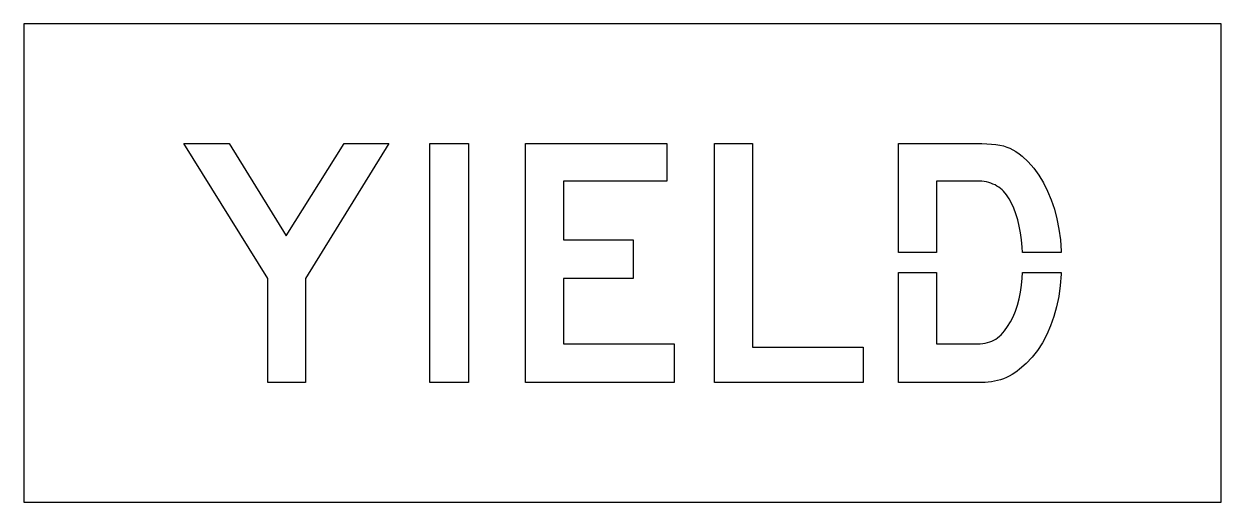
# Model space of a CAD drawing. Extents: x 0 to 30, y 0 to 12.
import ezdxf

# ---------------------------------------------------------------- set-up
doc = ezdxf.new("R2010")
doc.units = 0
doc.layers.add('CUT', color=7, linetype='Continuous')
doc.layers.add('OUTSIDE', color=1, linetype='Continuous')

msp = doc.modelspace()

# ---------------------------------------------------------------- linework, layer by layer
at = {"layer": 'CUT'}
for points in [[(6.1084, 5.6106), (4.003, 9), (5.14, 9), (6.5716, 6.684), (8.0242, 9), (9.1402, 9), (7.0558, 5.6106), (7.0558, 3), (6.1084, 3)], [(11.14, 3), (10.1716, 3), (10.1716, 9), (11.14, 9)], [(16.1086, 9), (16.1086, 8.0526), (13.519, 8.0526), (13.519, 6.579), (15.2662, 6.579), (15.2662, 5.6106), (13.519, 5.6106), (13.519, 3.9684), (16.2982, 3.9684), (16.2982, 3), (12.5716, 3), (12.5716, 9)], [(18.256, 3.8844), (21.0352, 3.8844), (21.0352, 3), (17.3086, 3), (17.3086, 9), (18.256, 9)], [(24.9424, 6.9282), (24.9034, 7.0866), (24.8578, 7.2354), (24.8068, 7.3734), (24.7504, 7.4994), (24.6886, 7.6134), (24.622, 7.7136), (24.5506, 7.8), (24.5122, 7.836), (24.472, 7.8696), (24.4288, 7.9014), (24.3832, 7.9308), (24.3352, 7.9578), (24.2848, 7.9818), (24.2326, 8.0022), (24.178, 8.0196), (24.121, 8.034), (24.0628, 8.0442), (24.0022, 8.0502), (23.9398, 8.0526), (22.8664, 8.0526), (22.8664, 6.2615), (21.919, 6.2615), (21.919, 9), (23.8558, 9), (24.001, 8.9988), (24.1318, 8.994), (24.25, 8.9862), (24.3574, 8.9742), (24.4552, 8.958), (24.5452, 8.937), (24.6292, 8.9106), (24.709, 8.8782), (24.7852, 8.8404), (24.8608, 8.7954), (24.9364, 8.7432), (25.0138, 8.6844), (25.1656, 8.5392), (25.3066, 8.3778), (25.435, 8.2014), (25.5508, 8.01), (25.6546, 7.8036), (25.7452, 7.584), (25.8226, 7.3512), (25.8868, 7.1058), (25.9372, 6.8484), (25.9738, 6.5802), (25.996, 6.3006), (25.997, 6.2615), (25.0274, 6.2615), (25.0192, 6.399), (25.0006, 6.5832), (24.9748, 6.7596)], [(25.7296, 4.4208), (25.633, 4.2018), (25.5226, 3.9972), (25.399, 3.8076), (25.2622, 3.6342), (25.1128, 3.477), (24.9508, 3.3366), (24.8908, 3.2862), (24.8284, 3.24), (24.7624, 3.1986), (24.694, 3.1608), (24.6232, 3.1272), (24.5506, 3.0972), (24.4762, 3.0714), (24.4, 3.0498), (24.3232, 3.0318), (24.2452, 3.0174), (24.1666, 3.0072), (24.0874, 3), (24.0706, 3), (24.0508, 3), (24.0286, 3), (24.0046, 3), (23.9788, 3), (23.9506, 3), (23.9206, 3), (23.8894, 3), (23.8564, 3), (23.8222, 3), (23.7868, 3), (23.7508, 3), (21.919, 3), (21.919, 5.7595), (22.8664, 5.7595), (22.8664, 3.9684), (23.8138, 3.9684), (23.89, 3.9696), (23.9614, 3.9738), (24.0286, 3.981), (24.0916, 3.9912), (24.1504, 4.0044), (24.2056, 4.0212), (24.2584, 4.041), (24.3082, 4.065), (24.3556, 4.0926), (24.4012, 4.1244), (24.445, 4.1598), (24.4876, 4.2), (24.5734, 4.2954), (24.652, 4.4028), (24.724, 4.5216), (24.7882, 4.6506), (24.8458, 4.7904), (24.8956, 4.9392), (24.9376, 5.0982), (24.9724, 5.265), (24.9994, 5.4402), (25.0192, 5.6232), (25.0274, 5.7595), (25.9966, 5.7595), (25.9954, 5.7156), (25.972, 5.4324), (25.9336, 5.1606), (25.8802, 4.9008), (25.8118, 4.6542)]]:
    msp.add_lwpolyline(points, close=True, dxfattribs=at)
at = {"layer": 'OUTSIDE'}
msp.add_lwpolyline([(0, 0), (30, 0), (30, 12), (0, 12)], close=True, dxfattribs=at)

doc.saveas('drawing.dxf')
